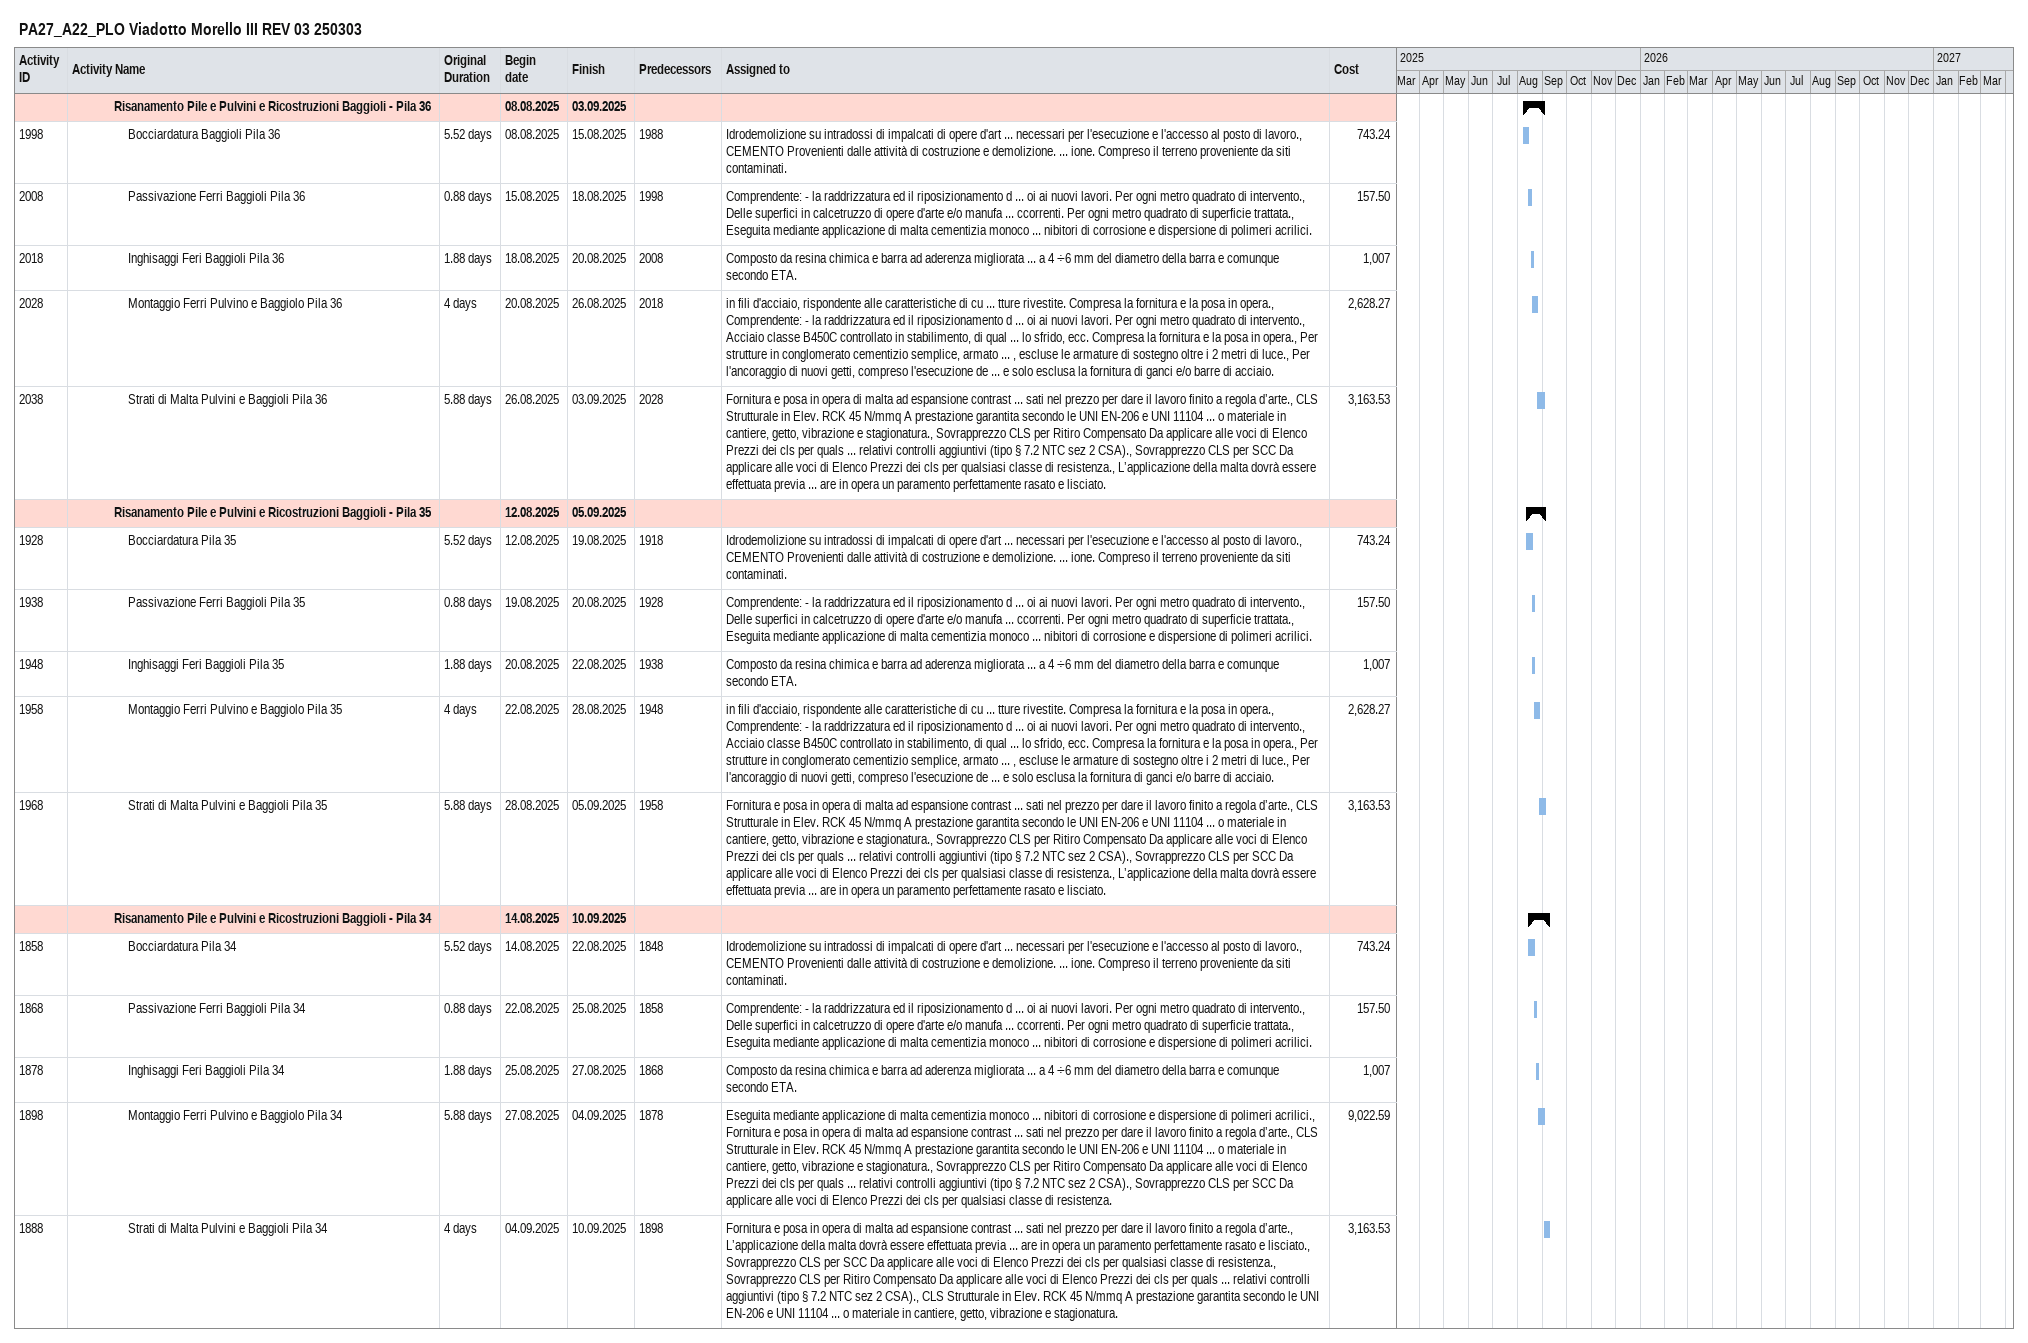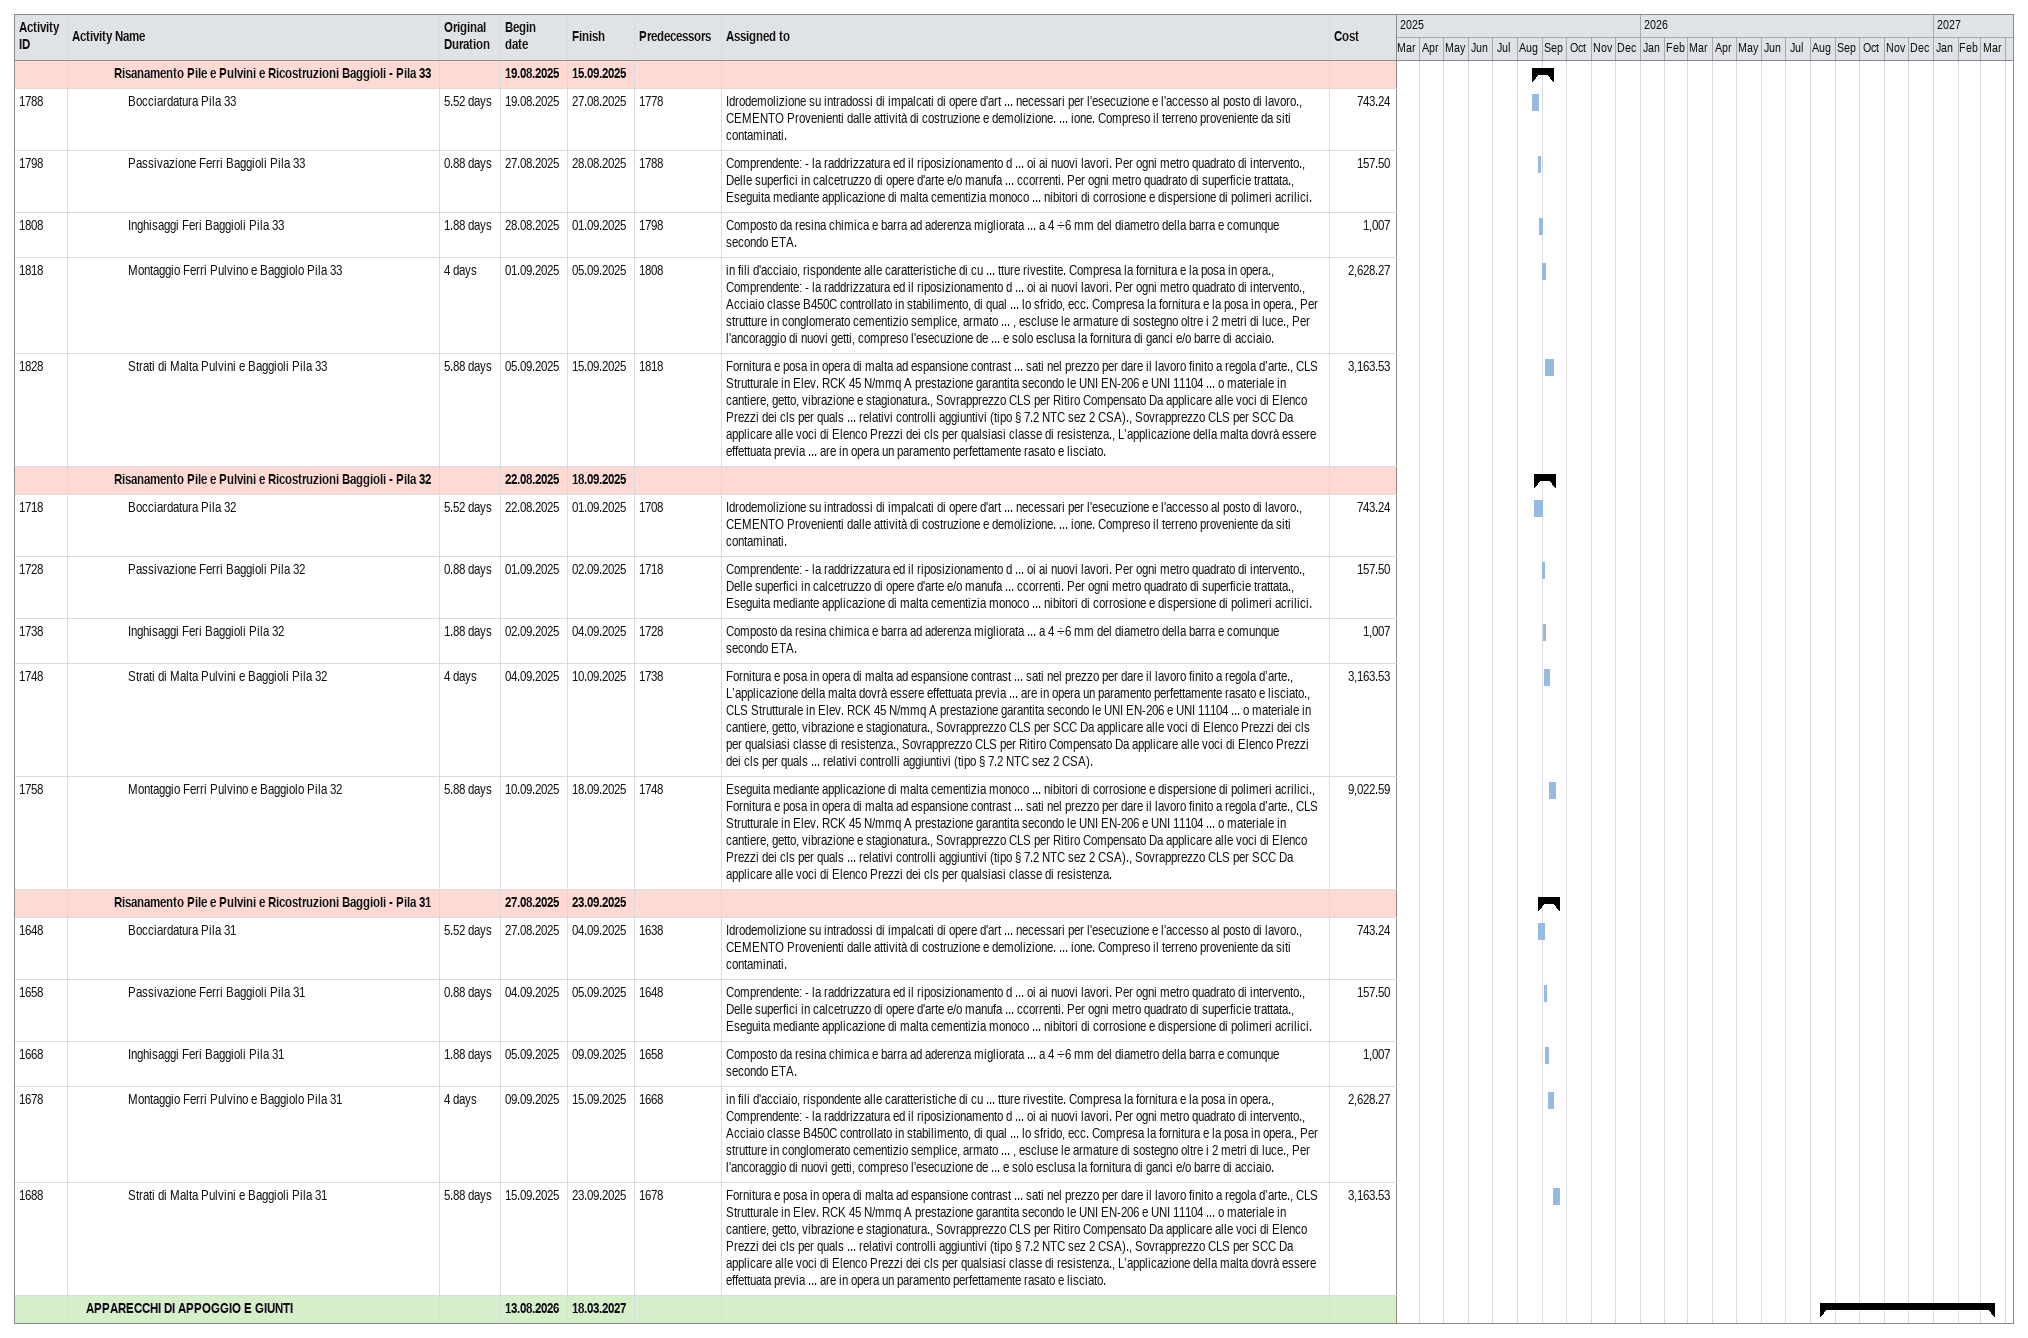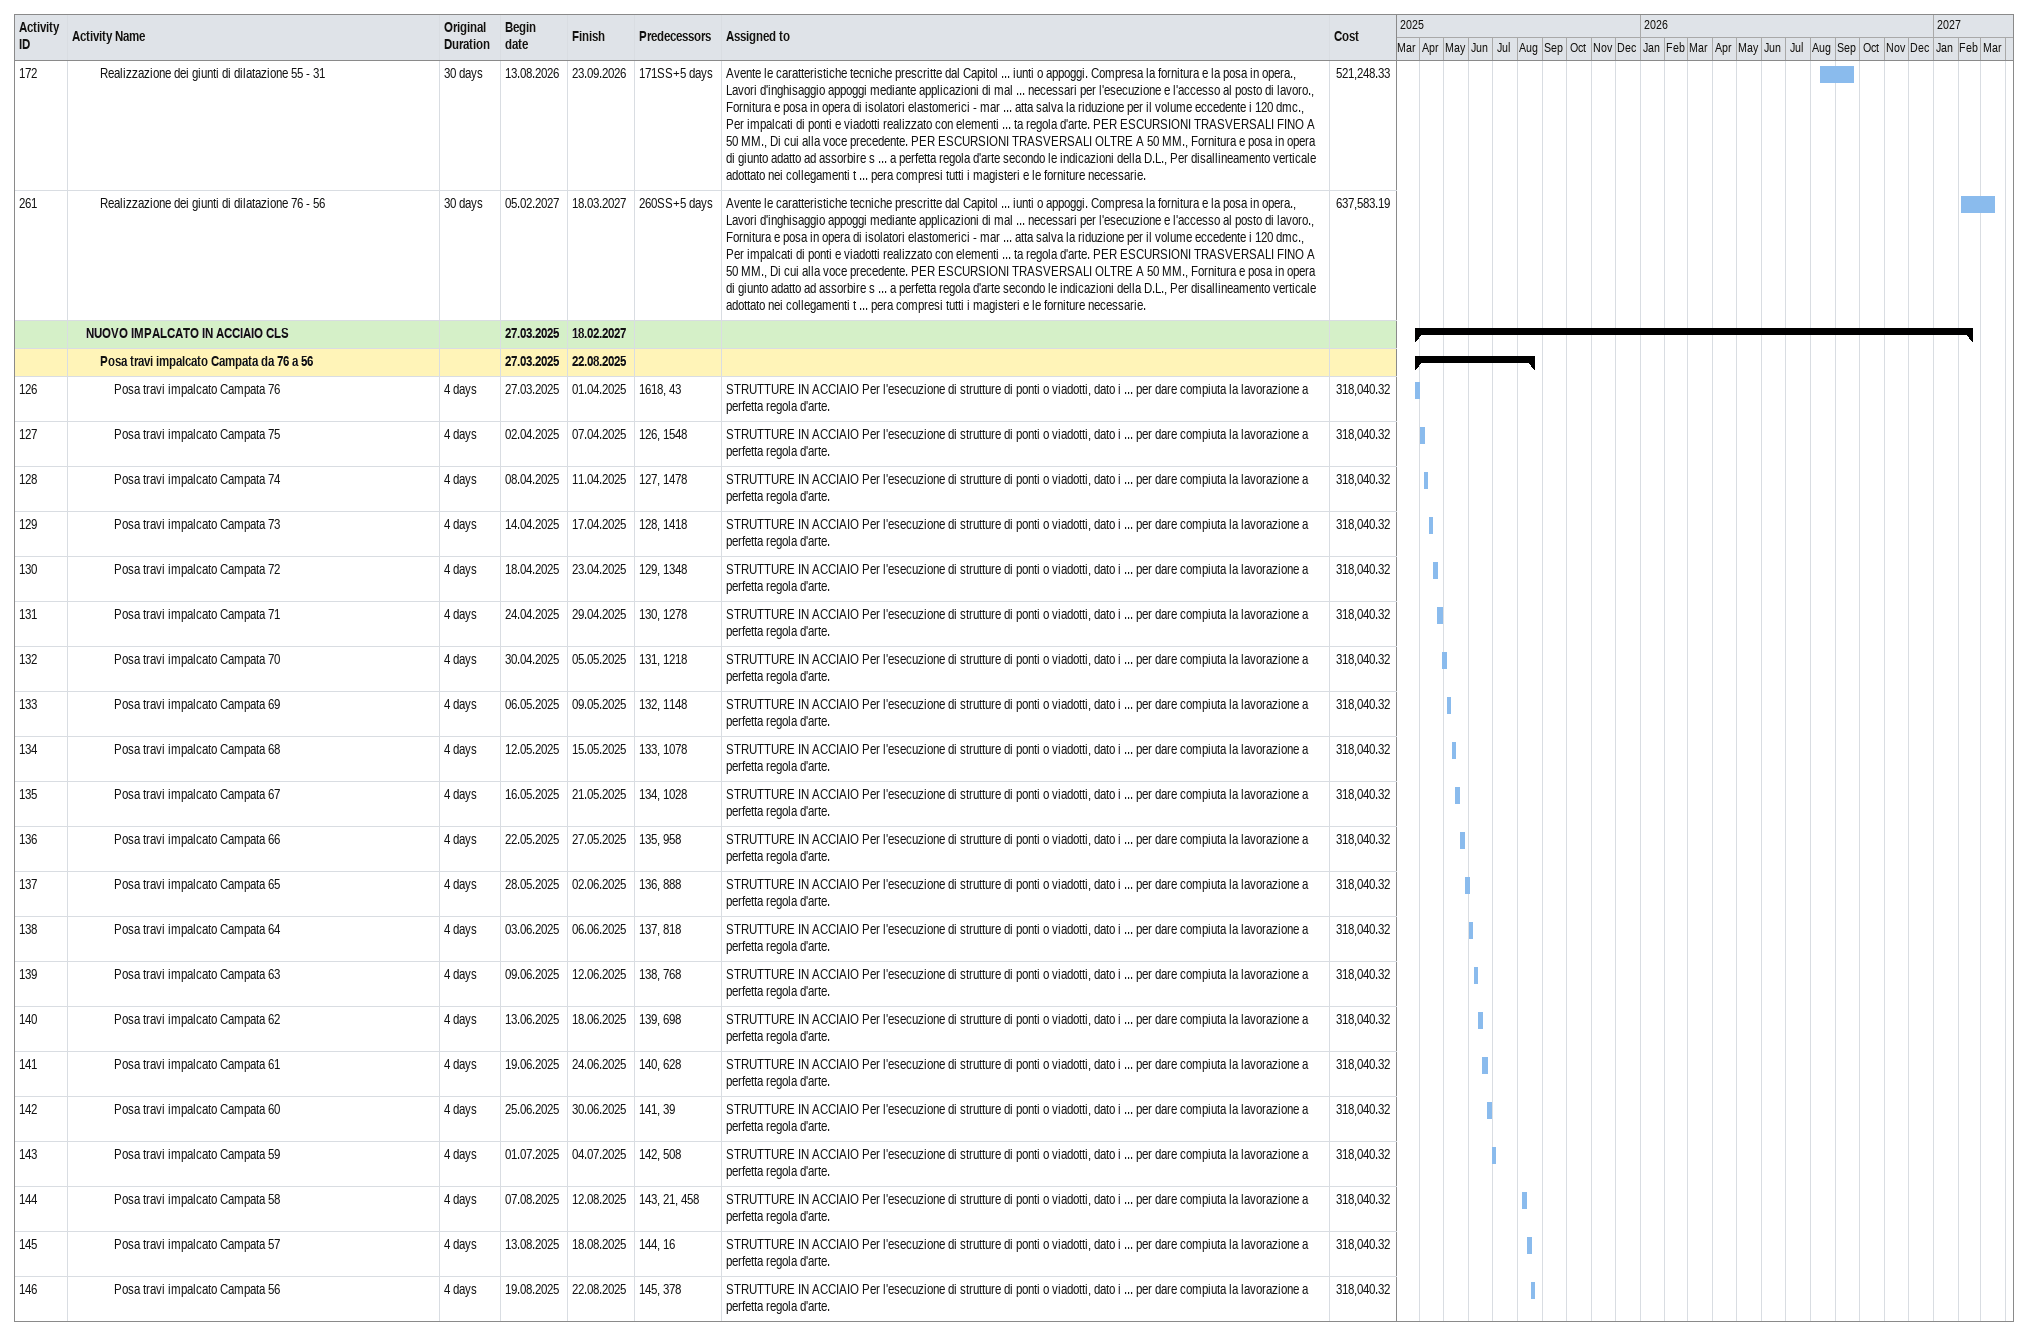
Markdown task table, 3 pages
PA27_A22_PLO Viadotto Morello III REV 03 250303

| ID | Level | Task | Original duration | Start | Finish | Predecessors | Resources | Cost |
|---|---|---|---|---|---|---|---|---|
|  | 4 | **Risanamento Pile e Pulvini e Ricostruzioni Baggioli - Pila 36** |  | 2025-08-08 | 2025-09-03 |  |  |  |
| 1998 | 5 | Bocciardatura Baggioli Pila 36 | 5.52d | 2025-08-08 | 2025-08-15 | 1988 | Idrodemolizione su intradossi di impalcati di opere d'art ... necessari per l'esecuzione e l'accesso al posto di lavoro., CEMENTO Provenienti dalle attività di costruzione e demolizione. ... ione. Compreso il terreno proveniente da siti contaminati. | 743.24 |
| 2008 | 5 | Passivazione Ferri Baggioli Pila 36 | 0.88d | 2025-08-15 | 2025-08-18 | 1998 | Comprendente: - la raddrizzatura ed il riposizionamento d ... oi ai nuovi lavori. Per ogni metro quadrato di intervento., Delle superfici in calcetruzzo di opere d'arte e/o manufa ... ccorrenti. Per ogni metro quadrato di superficie trattata., Eseguita mediante applicazione di malta cementizia monoco ... nibitori di corrosione e dispersione di polimeri acrilici. | 157.50 |
| 2018 | 5 | Inghisaggi Feri Baggioli Pila 36 | 1.88d | 2025-08-18 | 2025-08-20 | 2008 | Composto da resina chimica e barra ad aderenza migliorata ... a 4 ÷6 mm del diametro della barra e comunque secondo ETA. | 1007 |
| 2028 | 5 | Montaggio Ferri Pulvino e Baggiolo Pila 36 | 4d | 2025-08-20 | 2025-08-26 | 2018 | in fili d'acciaio, rispondente alle caratteristiche di cu ... tture rivestite. Compresa la fornitura e la posa in opera., Comprendente: - la raddrizzatura ed il riposizionamento d ... oi ai nuovi lavori. Per ogni metro quadrato di intervento., Acciaio classe B450C controllato in stabilimento, di qual ... lo sfrido, ecc. Compresa la fornitura e la posa in opera., Per strutture in conglomerato cementizio semplice, armato ... , escluse le armature di sostegno oltre i 2 metri di luce., Per l'ancoraggio di nuovi getti, compreso l'esecuzione de ... e solo esclusa la fornitura di ganci e/o barre di acciaio. | 2628.27 |
| 2038 | 5 | Strati di Malta Pulvini e Baggioli Pila 36 | 5.88d | 2025-08-26 | 2025-09-03 | 2028 | Fornitura e posa in opera di malta ad espansione contrast ... sati nel prezzo per dare il lavoro finito a regola d’arte., CLS Strutturale in Elev. RCK 45 N/mmq A prestazione garantita secondo le UNI EN-206 e UNI 11104 ... o materiale in cantiere, getto, vibrazione e stagionatura., Sovrapprezzo CLS per Ritiro Compensato Da applicare alle voci di Elenco Prezzi dei cls per quals ... relativi controlli aggiuntivi (tipo § 7.2 NTC sez 2 CSA)., Sovrapprezzo CLS per SCC Da applicare alle voci di Elenco Prezzi dei cls per qualsiasi classe di resistenza., L’applicazione della malta dovrà essere effettuata previa ... are in opera un paramento perfettamente rasato e lisciato. | 3163.53 |
|  | 4 | **Risanamento Pile e Pulvini e Ricostruzioni Baggioli - Pila 35** |  | 2025-08-12 | 2025-09-05 |  |  |  |
| 1928 | 5 | Bocciardatura Pila 35 | 5.52d | 2025-08-12 | 2025-08-19 | 1918 | Idrodemolizione su intradossi di impalcati di opere d'art ... necessari per l'esecuzione e l'accesso al posto di lavoro., CEMENTO Provenienti dalle attività di costruzione e demolizione. ... ione. Compreso il terreno proveniente da siti contaminati. | 743.24 |
| 1938 | 5 | Passivazione Ferri Baggioli Pila 35 | 0.88d | 2025-08-19 | 2025-08-20 | 1928 | Comprendente: - la raddrizzatura ed il riposizionamento d ... oi ai nuovi lavori. Per ogni metro quadrato di intervento., Delle superfici in calcetruzzo di opere d'arte e/o manufa ... ccorrenti. Per ogni metro quadrato di superficie trattata., Eseguita mediante applicazione di malta cementizia monoco ... nibitori di corrosione e dispersione di polimeri acrilici. | 157.50 |
| 1948 | 5 | Inghisaggi Feri Baggioli Pila 35 | 1.88d | 2025-08-20 | 2025-08-22 | 1938 | Composto da resina chimica e barra ad aderenza migliorata ... a 4 ÷6 mm del diametro della barra e comunque secondo ETA. | 1007 |
| 1958 | 5 | Montaggio Ferri Pulvino e Baggiolo Pila 35 | 4d | 2025-08-22 | 2025-08-28 | 1948 | in fili d'acciaio, rispondente alle caratteristiche di cu ... tture rivestite. Compresa la fornitura e la posa in opera., Comprendente: - la raddrizzatura ed il riposizionamento d ... oi ai nuovi lavori. Per ogni metro quadrato di intervento., Acciaio classe B450C controllato in stabilimento, di qual ... lo sfrido, ecc. Compresa la fornitura e la posa in opera., Per strutture in conglomerato cementizio semplice, armato ... , escluse le armature di sostegno oltre i 2 metri di luce., Per l'ancoraggio di nuovi getti, compreso l'esecuzione de ... e solo esclusa la fornitura di ganci e/o barre di acciaio. | 2628.27 |
| 1968 | 5 | Strati di Malta Pulvini e Baggioli Pila 35 | 5.88d | 2025-08-28 | 2025-09-05 | 1958 | Fornitura e posa in opera di malta ad espansione contrast ... sati nel prezzo per dare il lavoro finito a regola d’arte., CLS Strutturale in Elev. RCK 45 N/mmq A prestazione garantita secondo le UNI EN-206 e UNI 11104 ... o materiale in cantiere, getto, vibrazione e stagionatura., Sovrapprezzo CLS per Ritiro Compensato Da applicare alle voci di Elenco Prezzi dei cls per quals ... relativi controlli aggiuntivi (tipo § 7.2 NTC sez 2 CSA)., Sovrapprezzo CLS per SCC Da applicare alle voci di Elenco Prezzi dei cls per qualsiasi classe di resistenza., L’applicazione della malta dovrà essere effettuata previa ... are in opera un paramento perfettamente rasato e lisciato. | 3163.53 |
|  | 4 | **Risanamento Pile e Pulvini e Ricostruzioni Baggioli - Pila 34** |  | 2025-08-14 | 2025-09-10 |  |  |  |
| 1858 | 5 | Bocciardatura Pila 34 | 5.52d | 2025-08-14 | 2025-08-22 | 1848 | Idrodemolizione su intradossi di impalcati di opere d'art ... necessari per l'esecuzione e l'accesso al posto di lavoro., CEMENTO Provenienti dalle attività di costruzione e demolizione. ... ione. Compreso il terreno proveniente da siti contaminati. | 743.24 |
| 1868 | 5 | Passivazione Ferri Baggioli Pila 34 | 0.88d | 2025-08-22 | 2025-08-25 | 1858 | Comprendente: - la raddrizzatura ed il riposizionamento d ... oi ai nuovi lavori. Per ogni metro quadrato di intervento., Delle superfici in calcetruzzo di opere d'arte e/o manufa ... ccorrenti. Per ogni metro quadrato di superficie trattata., Eseguita mediante applicazione di malta cementizia monoco ... nibitori di corrosione e dispersione di polimeri acrilici. | 157.50 |
| 1878 | 5 | Inghisaggi Feri Baggioli Pila 34 | 1.88d | 2025-08-25 | 2025-08-27 | 1868 | Composto da resina chimica e barra ad aderenza migliorata ... a 4 ÷6 mm del diametro della barra e comunque secondo ETA. | 1007 |
| 1898 | 5 | Montaggio Ferri Pulvino e Baggiolo Pila 34 | 5.88d | 2025-08-27 | 2025-09-04 | 1878 | Eseguita mediante applicazione di malta cementizia monoco ... nibitori di corrosione e dispersione di polimeri acrilici., Fornitura e posa in opera di malta ad espansione contrast ... sati nel prezzo per dare il lavoro finito a regola d’arte., CLS Strutturale in Elev. RCK 45 N/mmq A prestazione garantita secondo le UNI EN-206 e UNI 11104 ... o materiale in cantiere, getto, vibrazione e stagionatura., Sovrapprezzo CLS per Ritiro Compensato Da applicare alle voci di Elenco Prezzi dei cls per quals ... relativi controlli aggiuntivi (tipo § 7.2 NTC sez 2 CSA)., Sovrapprezzo CLS per SCC Da applicare alle voci di Elenco Prezzi dei cls per qualsiasi classe di resistenza. | 9022.59 |
| 1888 | 5 | Strati di Malta Pulvini e Baggioli Pila 34 | 4d | 2025-09-04 | 2025-09-10 | 1898 | Fornitura e posa in opera di malta ad espansione contrast ... sati nel prezzo per dare il lavoro finito a regola d’arte., L’applicazione della malta dovrà essere effettuata previa ... are in opera un paramento perfettamente rasato e lisciato., Sovrapprezzo CLS per SCC Da applicare alle voci di Elenco Prezzi dei cls per qualsiasi classe di resistenza., Sovrapprezzo CLS per Ritiro Compensato Da applicare alle voci di Elenco Prezzi dei cls per quals ... relativi controlli aggiuntivi (tipo § 7.2 NTC sez 2 CSA)., CLS Strutturale in Elev. RCK 45 N/mmq A prestazione garantita secondo le UNI EN-206 e UNI 11104 ... o materiale in cantiere, getto, vibrazione e stagionatura. | 3163.53 |
|  | 4 | **Risanamento Pile e Pulvini e Ricostruzioni Baggioli - Pila 33** |  | 2025-08-19 | 2025-09-15 |  |  |  |
| 1788 | 5 | Bocciardatura Pila 33 | 5.52d | 2025-08-19 | 2025-08-27 | 1778 | Idrodemolizione su intradossi di impalcati di opere d'art ... necessari per l'esecuzione e l'accesso al posto di lavoro., CEMENTO Provenienti dalle attività di costruzione e demolizione. ... ione. Compreso il terreno proveniente da siti contaminati. | 743.24 |
| 1798 | 5 | Passivazione Ferri Baggioli Pila 33 | 0.88d | 2025-08-27 | 2025-08-28 | 1788 | Comprendente: - la raddrizzatura ed il riposizionamento d ... oi ai nuovi lavori. Per ogni metro quadrato di intervento., Delle superfici in calcetruzzo di opere d'arte e/o manufa ... ccorrenti. Per ogni metro quadrato di superficie trattata., Eseguita mediante applicazione di malta cementizia monoco ... nibitori di corrosione e dispersione di polimeri acrilici. | 157.50 |
| 1808 | 5 | Inghisaggi Feri Baggioli Pila 33 | 1.88d | 2025-08-28 | 2025-09-01 | 1798 | Composto da resina chimica e barra ad aderenza migliorata ... a 4 ÷6 mm del diametro della barra e comunque secondo ETA. | 1007 |
| 1818 | 5 | Montaggio Ferri Pulvino e Baggiolo Pila 33 | 4d | 2025-09-01 | 2025-09-05 | 1808 | in fili d'acciaio, rispondente alle caratteristiche di cu ... tture rivestite. Compresa la fornitura e la posa in opera., Comprendente: - la raddrizzatura ed il riposizionamento d ... oi ai nuovi lavori. Per ogni metro quadrato di intervento., Acciaio classe B450C controllato in stabilimento, di qual ... lo sfrido, ecc. Compresa la fornitura e la posa in opera., Per strutture in conglomerato cementizio semplice, armato ... , escluse le armature di sostegno oltre i 2 metri di luce., Per l'ancoraggio di nuovi getti, compreso l'esecuzione de ... e solo esclusa la fornitura di ganci e/o barre di acciaio. | 2628.27 |
| 1828 | 5 | Strati di Malta Pulvini e Baggioli Pila 33 | 5.88d | 2025-09-05 | 2025-09-15 | 1818 | Fornitura e posa in opera di malta ad espansione contrast ... sati nel prezzo per dare il lavoro finito a regola d’arte., CLS Strutturale in Elev. RCK 45 N/mmq A prestazione garantita secondo le UNI EN-206 e UNI 11104 ... o materiale in cantiere, getto, vibrazione e stagionatura., Sovrapprezzo CLS per Ritiro Compensato Da applicare alle voci di Elenco Prezzi dei cls per quals ... relativi controlli aggiuntivi (tipo § 7.2 NTC sez 2 CSA)., Sovrapprezzo CLS per SCC Da applicare alle voci di Elenco Prezzi dei cls per qualsiasi classe di resistenza., L’applicazione della malta dovrà essere effettuata previa ... are in opera un paramento perfettamente rasato e lisciato. | 3163.53 |
|  | 4 | **Risanamento Pile e Pulvini e Ricostruzioni Baggioli - Pila 32** |  | 2025-08-22 | 2025-09-18 |  |  |  |
| 1718 | 5 | Bocciardatura Pila 32 | 5.52d | 2025-08-22 | 2025-09-01 | 1708 | Idrodemolizione su intradossi di impalcati di opere d'art ... necessari per l'esecuzione e l'accesso al posto di lavoro., CEMENTO Provenienti dalle attività di costruzione e demolizione. ... ione. Compreso il terreno proveniente da siti contaminati. | 743.24 |
| 1728 | 5 | Passivazione Ferri Baggioli Pila 32 | 0.88d | 2025-09-01 | 2025-09-02 | 1718 | Comprendente: - la raddrizzatura ed il riposizionamento d ... oi ai nuovi lavori. Per ogni metro quadrato di intervento., Delle superfici in calcetruzzo di opere d'arte e/o manufa ... ccorrenti. Per ogni metro quadrato di superficie trattata., Eseguita mediante applicazione di malta cementizia monoco ... nibitori di corrosione e dispersione di polimeri acrilici. | 157.50 |
| 1738 | 5 | Inghisaggi Feri Baggioli Pila 32 | 1.88d | 2025-09-02 | 2025-09-04 | 1728 | Composto da resina chimica e barra ad aderenza migliorata ... a 4 ÷6 mm del diametro della barra e comunque secondo ETA. | 1007 |
| 1748 | 5 | Strati di Malta Pulvini e Baggioli Pila 32 | 4d | 2025-09-04 | 2025-09-10 | 1738 | Fornitura e posa in opera di malta ad espansione contrast ... sati nel prezzo per dare il lavoro finito a regola d’arte., L’applicazione della malta dovrà essere effettuata previa ... are in opera un paramento perfettamente rasato e lisciato., CLS Strutturale in Elev. RCK 45 N/mmq A prestazione garantita secondo le UNI EN-206 e UNI 11104 ... o materiale in cantiere, getto, vibrazione e stagionatura., Sovrapprezzo CLS per SCC Da applicare alle voci di Elenco Prezzi dei cls per qualsiasi classe di resistenza., Sovrapprezzo CLS per Ritiro Compensato Da applicare alle voci di Elenco Prezzi dei cls per quals ... relativi controlli aggiuntivi (tipo § 7.2 NTC sez 2 CSA). | 3163.53 |
| 1758 | 5 | Montaggio Ferri Pulvino e Baggiolo Pila 32 | 5.88d | 2025-09-10 | 2025-09-18 | 1748 | Eseguita mediante applicazione di malta cementizia monoco ... nibitori di corrosione e dispersione di polimeri acrilici., Fornitura e posa in opera di malta ad espansione contrast ... sati nel prezzo per dare il lavoro finito a regola d’arte., CLS Strutturale in Elev. RCK 45 N/mmq A prestazione garantita secondo le UNI EN-206 e UNI 11104 ... o materiale in cantiere, getto, vibrazione e stagionatura., Sovrapprezzo CLS per Ritiro Compensato Da applicare alle voci di Elenco Prezzi dei cls per quals ... relativi controlli aggiuntivi (tipo § 7.2 NTC sez 2 CSA)., Sovrapprezzo CLS per SCC Da applicare alle voci di Elenco Prezzi dei cls per qualsiasi classe di resistenza. | 9022.59 |
|  | 4 | **Risanamento Pile e Pulvini e Ricostruzioni Baggioli - Pila 31** |  | 2025-08-27 | 2025-09-23 |  |  |  |
| 1648 | 5 | Bocciardatura Pila 31 | 5.52d | 2025-08-27 | 2025-09-04 | 1638 | Idrodemolizione su intradossi di impalcati di opere d'art ... necessari per l'esecuzione e l'accesso al posto di lavoro., CEMENTO Provenienti dalle attività di costruzione e demolizione. ... ione. Compreso il terreno proveniente da siti contaminati. | 743.24 |
| 1658 | 5 | Passivazione Ferri Baggioli Pila 31 | 0.88d | 2025-09-04 | 2025-09-05 | 1648 | Comprendente: - la raddrizzatura ed il riposizionamento d ... oi ai nuovi lavori. Per ogni metro quadrato di intervento., Delle superfici in calcetruzzo di opere d'arte e/o manufa ... ccorrenti. Per ogni metro quadrato di superficie trattata., Eseguita mediante applicazione di malta cementizia monoco ... nibitori di corrosione e dispersione di polimeri acrilici. | 157.50 |
| 1668 | 5 | Inghisaggi Feri Baggioli Pila 31 | 1.88d | 2025-09-05 | 2025-09-09 | 1658 | Composto da resina chimica e barra ad aderenza migliorata ... a 4 ÷6 mm del diametro della barra e comunque secondo ETA. | 1007 |
| 1678 | 5 | Montaggio Ferri Pulvino e Baggiolo Pila 31 | 4d | 2025-09-09 | 2025-09-15 | 1668 | in fili d'acciaio, rispondente alle caratteristiche di cu ... tture rivestite. Compresa la fornitura e la posa in opera., Comprendente: - la raddrizzatura ed il riposizionamento d ... oi ai nuovi lavori. Per ogni metro quadrato di intervento., Acciaio classe B450C controllato in stabilimento, di qual ... lo sfrido, ecc. Compresa la fornitura e la posa in opera., Per strutture in conglomerato cementizio semplice, armato ... , escluse le armature di sostegno oltre i 2 metri di luce., Per l'ancoraggio di nuovi getti, compreso l'esecuzione de ... e solo esclusa la fornitura di ganci e/o barre di acciaio. | 2628.27 |
| 1688 | 5 | Strati di Malta Pulvini e Baggioli Pila 31 | 5.88d | 2025-09-15 | 2025-09-23 | 1678 | Fornitura e posa in opera di malta ad espansione contrast ... sati nel prezzo per dare il lavoro finito a regola d’arte., CLS Strutturale in Elev. RCK 45 N/mmq A prestazione garantita secondo le UNI EN-206 e UNI 11104 ... o materiale in cantiere, getto, vibrazione e stagionatura., Sovrapprezzo CLS per Ritiro Compensato Da applicare alle voci di Elenco Prezzi dei cls per quals ... relativi controlli aggiuntivi (tipo § 7.2 NTC sez 2 CSA)., Sovrapprezzo CLS per SCC Da applicare alle voci di Elenco Prezzi dei cls per qualsiasi classe di resistenza., L’applicazione della malta dovrà essere effettuata previa ... are in opera un paramento perfettamente rasato e lisciato. | 3163.53 |
|  | 2 | **APPARECCHI DI APPOGGIO E GIUNTI** |  | 2026-08-13 | 2027-03-18 |  |  |  |
| 172 | 3 | Realizzazione dei giunti di dilatazione 55 - 31 | 30d | 2026-08-13 | 2026-09-23 | 171SS+5d | Avente le caratteristiche tecniche prescritte dal Capitol ... iunti o appoggi. Compresa la fornitura e la posa in opera., Lavori d'inghisaggio appoggi mediante applicazioni di mal ... necessari per l'esecuzione e l'accesso al posto di lavoro., Fornitura e posa in opera di isolatori elastomerici - mar ... atta salva la riduzione per il volume eccedente i 120 dmc., Per impalcati di ponti e viadotti realizzato con elementi ... ta regola d'arte. PER ESCURSIONI TRASVERSALI FINO A 50 MM., Di cui alla voce precedente. PER ESCURSIONI TRASVERSALI OLTRE A 50 MM., Fornitura e posa in opera di giunto adatto ad assorbire s ... a perfetta regola d'arte secondo le indicazioni della D.L., Per disallineamento verticale adottato nei collegamenti t ... pera compresi tutti i magisteri e le forniture necessarie. | 521248.33 |
| 261 | 3 | Realizzazione dei giunti di dilatazione 76 - 56 | 30d | 2027-02-05 | 2027-03-18 | 260SS+5d | Avente le caratteristiche tecniche prescritte dal Capitol ... iunti o appoggi. Compresa la fornitura e la posa in opera., Lavori d'inghisaggio appoggi mediante applicazioni di mal ... necessari per l'esecuzione e l'accesso al posto di lavoro., Fornitura e posa in opera di isolatori elastomerici - mar ... atta salva la riduzione per il volume eccedente i 120 dmc., Per impalcati di ponti e viadotti realizzato con elementi ... ta regola d'arte. PER ESCURSIONI TRASVERSALI FINO A 50 MM., Di cui alla voce precedente. PER ESCURSIONI TRASVERSALI OLTRE A 50 MM., Fornitura e posa in opera di giunto adatto ad assorbire s ... a perfetta regola d'arte secondo le indicazioni della D.L., Per disallineamento verticale adottato nei collegamenti t ... pera compresi tutti i magisteri e le forniture necessarie. | 637583.19 |
|  | 2 | **NUOVO IMPALCATO IN ACCIAIO CLS** |  | 2025-03-27 | 2027-02-18 |  |  |  |
|  | 3 | **Posa travi impalcato Campata da 76 a 56** |  | 2025-03-27 | 2025-08-22 |  |  |  |
| 126 | 4 | Posa travi impalcato Campata 76 | 4d | 2025-03-27 | 2025-04-01 | 1618, 43 | STRUTTURE IN ACCIAIO Per l'esecuzione di strutture di ponti o viadotti, dato i ... per dare compiuta la lavorazione a perfetta regola d'arte. | 318040.32 |
| 127 | 4 | Posa travi impalcato Campata 75 | 4d | 2025-04-02 | 2025-04-07 | 126, 1548 | STRUTTURE IN ACCIAIO Per l'esecuzione di strutture di ponti o viadotti, dato i ... per dare compiuta la lavorazione a perfetta regola d'arte. | 318040.32 |
| 128 | 4 | Posa travi impalcato Campata 74 | 4d | 2025-04-08 | 2025-04-11 | 127, 1478 | STRUTTURE IN ACCIAIO Per l'esecuzione di strutture di ponti o viadotti, dato i ... per dare compiuta la lavorazione a perfetta regola d'arte. | 318040.32 |
| 129 | 4 | Posa travi impalcato Campata 73 | 4d | 2025-04-14 | 2025-04-17 | 128, 1418 | STRUTTURE IN ACCIAIO Per l'esecuzione di strutture di ponti o viadotti, dato i ... per dare compiuta la lavorazione a perfetta regola d'arte. | 318040.32 |
| 130 | 4 | Posa travi impalcato Campata 72 | 4d | 2025-04-18 | 2025-04-23 | 129, 1348 | STRUTTURE IN ACCIAIO Per l'esecuzione di strutture di ponti o viadotti, dato i ... per dare compiuta la lavorazione a perfetta regola d'arte. | 318040.32 |
| 131 | 4 | Posa travi impalcato Campata 71 | 4d | 2025-04-24 | 2025-04-29 | 130, 1278 | STRUTTURE IN ACCIAIO Per l'esecuzione di strutture di ponti o viadotti, dato i ... per dare compiuta la lavorazione a perfetta regola d'arte. | 318040.32 |
| 132 | 4 | Posa travi impalcato Campata 70 | 4d | 2025-04-30 | 2025-05-05 | 131, 1218 | STRUTTURE IN ACCIAIO Per l'esecuzione di strutture di ponti o viadotti, dato i ... per dare compiuta la lavorazione a perfetta regola d'arte. | 318040.32 |
| 133 | 4 | Posa travi impalcato Campata 69 | 4d | 2025-05-06 | 2025-05-09 | 132, 1148 | STRUTTURE IN ACCIAIO Per l'esecuzione di strutture di ponti o viadotti, dato i ... per dare compiuta la lavorazione a perfetta regola d'arte. | 318040.32 |
| 134 | 4 | Posa travi impalcato Campata 68 | 4d | 2025-05-12 | 2025-05-15 | 133, 1078 | STRUTTURE IN ACCIAIO Per l'esecuzione di strutture di ponti o viadotti, dato i ... per dare compiuta la lavorazione a perfetta regola d'arte. | 318040.32 |
| 135 | 4 | Posa travi impalcato Campata 67 | 4d | 2025-05-16 | 2025-05-21 | 134, 1028 | STRUTTURE IN ACCIAIO Per l'esecuzione di strutture di ponti o viadotti, dato i ... per dare compiuta la lavorazione a perfetta regola d'arte. | 318040.32 |
| 136 | 4 | Posa travi impalcato Campata 66 | 4d | 2025-05-22 | 2025-05-27 | 135, 958 | STRUTTURE IN ACCIAIO Per l'esecuzione di strutture di ponti o viadotti, dato i ... per dare compiuta la lavorazione a perfetta regola d'arte. | 318040.32 |
| 137 | 4 | Posa travi impalcato Campata 65 | 4d | 2025-05-28 | 2025-06-02 | 136, 888 | STRUTTURE IN ACCIAIO Per l'esecuzione di strutture di ponti o viadotti, dato i ... per dare compiuta la lavorazione a perfetta regola d'arte. | 318040.32 |
| 138 | 4 | Posa travi impalcato Campata 64 | 4d | 2025-06-03 | 2025-06-06 | 137, 818 | STRUTTURE IN ACCIAIO Per l'esecuzione di strutture di ponti o viadotti, dato i ... per dare compiuta la lavorazione a perfetta regola d'arte. | 318040.32 |
| 139 | 4 | Posa travi impalcato Campata 63 | 4d | 2025-06-09 | 2025-06-12 | 138, 768 | STRUTTURE IN ACCIAIO Per l'esecuzione di strutture di ponti o viadotti, dato i ... per dare compiuta la lavorazione a perfetta regola d'arte. | 318040.32 |
| 140 | 4 | Posa travi impalcato Campata 62 | 4d | 2025-06-13 | 2025-06-18 | 139, 698 | STRUTTURE IN ACCIAIO Per l'esecuzione di strutture di ponti o viadotti, dato i ... per dare compiuta la lavorazione a perfetta regola d'arte. | 318040.32 |
| 141 | 4 | Posa travi impalcato Campata 61 | 4d | 2025-06-19 | 2025-06-24 | 140, 628 | STRUTTURE IN ACCIAIO Per l'esecuzione di strutture di ponti o viadotti, dato i ... per dare compiuta la lavorazione a perfetta regola d'arte. | 318040.32 |
| 142 | 4 | Posa travi impalcato Campata 60 | 4d | 2025-06-25 | 2025-06-30 | 141, 39 | STRUTTURE IN ACCIAIO Per l'esecuzione di strutture di ponti o viadotti, dato i ... per dare compiuta la lavorazione a perfetta regola d'arte. | 318040.32 |
| 143 | 4 | Posa travi impalcato Campata 59 | 4d | 2025-07-01 | 2025-07-04 | 142, 508 | STRUTTURE IN ACCIAIO Per l'esecuzione di strutture di ponti o viadotti, dato i ... per dare compiuta la lavorazione a perfetta regola d'arte. | 318040.32 |
| 144 | 4 | Posa travi impalcato Campata 58 | 4d | 2025-08-07 | 2025-08-12 | 143, 21, 458 | STRUTTURE IN ACCIAIO Per l'esecuzione di strutture di ponti o viadotti, dato i ... per dare compiuta la lavorazione a perfetta regola d'arte. | 318040.32 |
| 145 | 4 | Posa travi impalcato Campata 57 | 4d | 2025-08-13 | 2025-08-18 | 144, 16 | STRUTTURE IN ACCIAIO Per l'esecuzione di strutture di ponti o viadotti, dato i ... per dare compiuta la lavorazione a perfetta regola d'arte. | 318040.32 |
| 146 | 4 | Posa travi impalcato Campata 56 | 4d | 2025-08-19 | 2025-08-22 | 145, 378 | STRUTTURE IN ACCIAIO Per l'esecuzione di strutture di ponti o viadotti, dato i ... per dare compiuta la lavorazione a perfetta regola d'arte. | 318040.32 |
